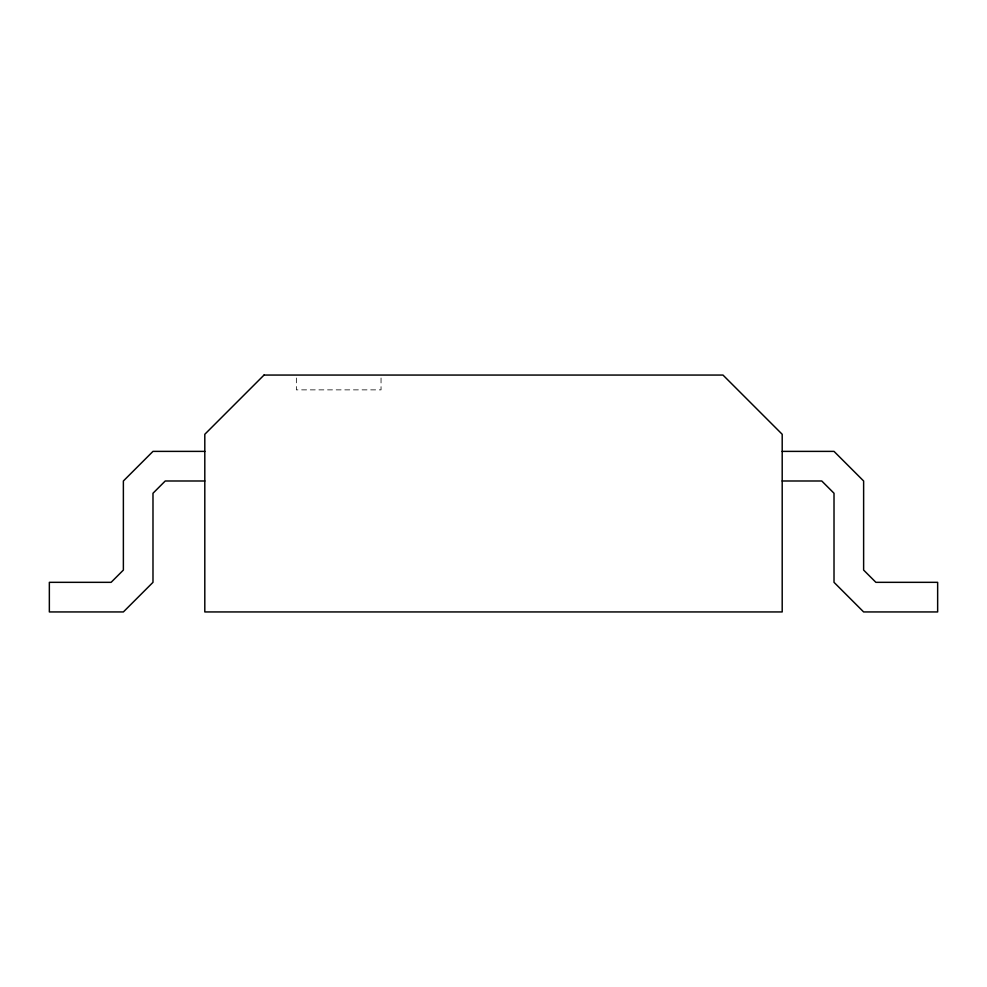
<?xml version="1.0" encoding="UTF-8"?>
<svg xmlns="http://www.w3.org/2000/svg" width="987" height="987" viewBox="0 0 987 987"><rect width="100%" height="100%" fill="white"/><g stroke="black" fill="none" stroke-linecap="round" stroke-linejoin="round"><path stroke-width="0.74" stroke-dasharray="4.93 3.7" d="M381.044 378.021L381.044 389.865L296.359 389.865L296.359 378.021"/><path stroke-width="1.48" d="M204.802 451.38L152.985 451.38L123.375 480.99L123.375 570.067L111.112 582.33L49.35 582.33L49.35 611.94L123.375 611.94L152.985 582.33L152.985 493.253L165.248 480.99L204.802 480.99M782.197 451.38L834.015 451.38L863.625 480.99L863.625 570.067L875.888 582.33L937.65 582.33L937.65 611.94L863.625 611.94L834.015 582.33L834.015 493.253L821.752 480.99L782.197 480.99M264.022 375.06L204.802 434.28L204.802 611.94L782.197 611.94L782.197 434.28L722.977 375.06L264.022 375.06"/></g></svg>
